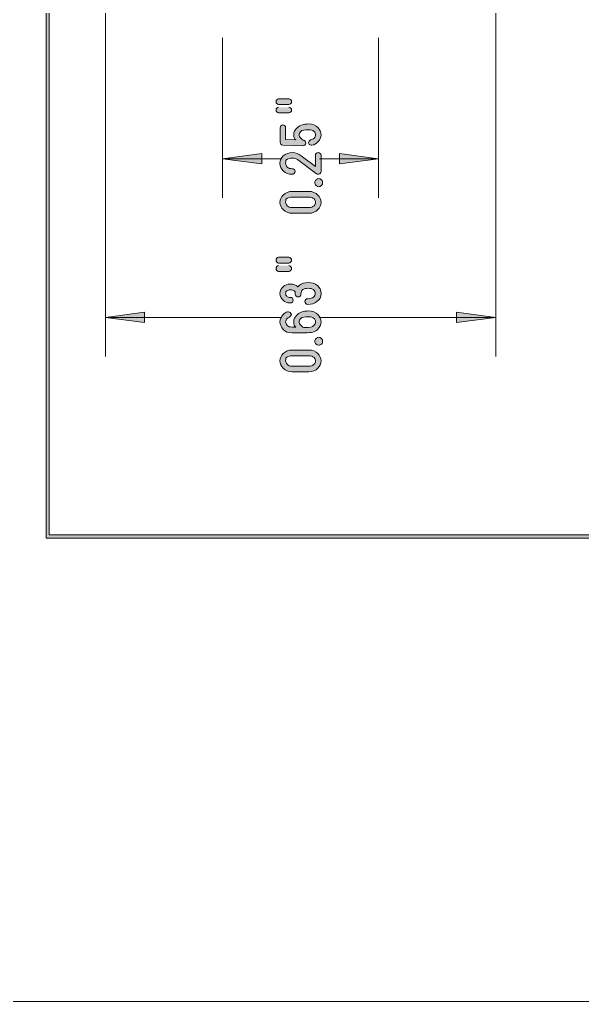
# Model space of a CAD drawing. Header units: inches. Extents: x -1525 to 612, y 0 to 1008.
# Drawn here: x -355.9 to -226.2, y 0 to 226.2 of the extents above; entities that cross this region are included whole.
import ezdxf

# ---------------------------------------------------------------- set-up
doc = ezdxf.new("R2010")
doc.units = ezdxf.units.IN
doc.header["$MEASUREMENT"] = 0
doc.layers.add('Layer 1', color=7, linetype='Continuous', lineweight=0)

# ---------------------------------------------------------------- blocks, each defined once
blk = doc.blocks.new('Block_2')
at = {"layer": 'Layer 1', "true_color": 0x000000, "transparency": 33554687}
h = blk.add_hatch(color=18, dxfattribs=at)
h.dxf.hatch_style = 2
h.paths.add_polyline_path([(-44.72, 413.52), (-45.44, 412.8), (-45.44, 107.46), (-349.1, 107.46), (-349.1, 412.8), (-45.44, 412.8), (-44.72, 413.52), (-349.82, 413.52), (-349.82, 106.74), (-44.72, 106.74), (-44.72, 413.52)])
h = blk.add_hatch(color=18, dxfattribs=at)
h.dxf.hatch_style = 2
edge = h.paths.add_edge_path()
edge.add_spline(control_points=[(-293.06, 185.28), (-293.6, 185.28), (-294.08, 185.16), (-294.56, 184.8), (-294.62, 184.62), (-294.62, 184.38), (-294.62, 184.08), (-294.62, 183.78), (-294.5, 183.54), (-294.26, 183.3), (-294.02, 183), (-293.6, 182.88), (-293.12, 182.88), (-293.12, 182.88), (-289.28, 182.88), (-289.28, 182.88), (-288.74, 182.88), (-288.38, 183), (-288.08, 183.3), (-287.84, 183.54), (-287.72, 183.78), (-287.72, 184.08), (-287.72, 184.38), (-287.84, 184.62), (-288.08, 184.86), (-288.38, 185.16), (-288.8, 185.28), (-289.28, 185.28), (-289.28, 185.28), (-293.06, 185.28), (-293.06, 185.28)], knot_values=[0, 0, 0, 0, 1, 1, 1, 2, 2, 2, 3, 3, 3, 4, 4, 4, 5, 5, 5, 6, 6, 6, 7, 7, 7, 8, 8, 8, 9, 9, 9, 10, 10, 10, 10], degree=3, periodic=0)
edge = h.paths.add_edge_path()
edge.add_spline(control_points=[(-289.28, 186.6), (-288.44, 186.6), (-287.72, 186.3), (-287.18, 185.76), (-286.7, 185.28), (-286.46, 184.74), (-286.46, 184.08), (-286.46, 183.42), (-286.7, 182.88), (-287.18, 182.4), (-287.72, 181.86), (-288.44, 181.56), (-289.28, 181.56), (-289.28, 181.56), (-293.12, 181.56), (-293.12, 181.56), (-293.96, 181.56), (-294.62, 181.86), (-295.16, 182.4), (-295.64, 182.88), (-295.94, 183.42), (-295.94, 184.08), (-295.94, 184.74), (-295.64, 185.28), (-295.16, 185.76), (-294.62, 186.3), (-293.96, 186.6), (-293.06, 186.6), (-293.06, 186.6), (-289.28, 186.6), (-289.28, 186.6)], knot_values=[0, 0, 0, 0, 1, 1, 1, 2, 2, 2, 3, 3, 3, 4, 4, 4, 5, 5, 5, 6, 6, 6, 7, 7, 7, 8, 8, 8, 9, 9, 9, 10, 10, 10, 10], degree=3, periodic=0)
edge = h.paths.add_edge_path()
edge.add_spline(control_points=[(-286.34, 187.98), (-286.52, 187.8), (-286.7, 187.68), (-287, 187.68), (-287.24, 187.68), (-287.42, 187.8), (-287.6, 187.98), (-287.78, 188.16), (-287.9, 188.34), (-287.9, 188.58), (-287.9, 188.88), (-287.78, 189.06), (-287.6, 189.24), (-287.42, 189.42), (-287.24, 189.54), (-287, 189.54), (-286.7, 189.54), (-286.52, 189.42), (-286.34, 189.24), (-286.16, 189.06), (-286.1, 188.88), (-286.1, 188.58), (-286.1, 188.34), (-286.16, 188.16), (-286.34, 187.98)], knot_values=[0, 0, 0, 0, 1, 1, 1, 2, 2, 2, 3, 3, 3, 4, 4, 4, 5, 5, 5, 6, 6, 6, 7, 7, 7, 8, 8, 8, 8], degree=3, periodic=0)
edge = h.paths.add_edge_path()
edge.add_spline(control_points=[(-287.72, 192.3), (-287.72, 192.3), (-287.72, 194.94), (-287.72, 194.94), (-287.72, 195.12), (-287.72, 195.24), (-287.6, 195.36), (-287.42, 195.48), (-287.3, 195.54), (-287.12, 195.54), (-286.94, 195.54), (-286.76, 195.48), (-286.64, 195.36), (-286.52, 195.24), (-286.46, 195.12), (-286.46, 194.94), (-286.46, 194.94), (-286.46, 191.22), (-286.46, 191.22), (-286.46, 191.04), (-286.52, 190.92), (-286.58, 190.8), (-286.7, 190.68), (-286.82, 190.56), (-287, 190.56), (-287.06, 190.56), (-287.06, 190.56), (-287.12, 190.56), (-287.24, 190.56), (-287.36, 190.62), (-287.48, 190.68), (-287.48, 190.68), (-291.92, 193.92), (-291.92, 193.92), (-292.22, 194.16), (-292.58, 194.28), (-293.12, 194.28), (-293.54, 194.28), (-294.08, 194.1), (-294.56, 193.8), (-294.62, 193.62), (-294.62, 193.38), (-294.62, 193.02), (-294.62, 192.78), (-294.5, 192.48), (-294.2, 192.12), (-293.96, 191.94), (-293.6, 191.82), (-293.12, 191.82), (-292.94, 191.82), (-292.76, 191.76), (-292.64, 191.64), (-292.52, 191.52), (-292.46, 191.4), (-292.46, 191.22), (-292.46, 191.04), (-292.52, 190.86), (-292.64, 190.74), (-292.76, 190.62), (-292.94, 190.56), (-293.12, 190.56), (-293.96, 190.56), (-294.62, 190.8), (-295.16, 191.34), (-295.64, 191.82), (-295.94, 192.42), (-295.94, 193.08), (-295.94, 193.74), (-295.64, 194.34), (-295.16, 194.76), (-294.56, 195.3), (-293.9, 195.54), (-293.06, 195.54), (-292.34, 195.54), (-291.62, 195.3), (-291.02, 194.82), (-291.02, 194.82), (-287.72, 192.3), (-287.72, 192.3)], knot_values=[0, 0, 0, 0, 1, 1, 1, 2, 2, 2, 3, 3, 3, 4, 4, 4, 5, 5, 5, 6, 6, 6, 7, 7, 7, 8, 8, 8, 9, 9, 9, 10, 10, 10, 11, 11, 11, 12, 12, 12, 13, 13, 13, 14, 14, 14, 15, 15, 15, 16, 16, 16, 17, 17, 17, 18, 18, 18, 19, 19, 19, 20, 20, 20, 21, 21, 21, 22, 22, 22, 23, 23, 23, 24, 24, 24, 25, 25, 25, 26, 26, 26, 26], degree=3, periodic=0)
edge = h.paths.add_edge_path()
edge.add_spline(control_points=[(-288.56, 197.22), (-288.68, 197.22), (-288.74, 197.22), (-288.74, 197.22), (-289.1, 197.28), (-289.34, 197.52), (-289.34, 197.82), (-289.34, 197.82), (-289.34, 197.88), (-289.34, 197.88), (-289.34, 198.12), (-289.16, 198.3), (-288.86, 198.48), (-288.5, 198.54), (-288.26, 198.66), (-288.08, 198.84), (-287.84, 199.08), (-287.72, 199.38), (-287.72, 199.62), (-287.72, 199.92), (-287.84, 200.16), (-288.08, 200.4), (-288.38, 200.7), (-288.8, 200.82), (-289.28, 200.82), (-290.24, 200.82), (-290.84, 200.7), (-291.14, 200.4), (-291.38, 200.16), (-291.5, 199.92), (-291.5, 199.62), (-291.5, 199.38), (-291.38, 199.08), (-291.14, 198.84), (-290.9, 198.6), (-290.66, 198.42), (-290.42, 198.36), (-290.3, 198.36), (-290.18, 198.3), (-290.12, 198.18), (-290, 198.06), (-290, 197.88), (-290, 197.7), (-290, 197.52), (-290.06, 197.4), (-290.18, 197.28), (-290.36, 197.16), (-290.48, 197.1), (-290.66, 197.1), (-290.66, 197.1), (-295.28, 197.28), (-295.28, 197.28), (-295.46, 197.28), (-295.64, 197.34), (-295.76, 197.46), (-295.82, 197.64), (-295.88, 197.76), (-295.88, 197.94), (-295.88, 197.94), (-295.88, 201.24), (-295.88, 201.24), (-295.88, 201.42), (-295.82, 201.6), (-295.7, 201.72), (-295.58, 201.84), (-295.46, 201.9), (-295.28, 201.9), (-295.1, 201.9), (-294.92, 201.84), (-294.8, 201.72), (-294.68, 201.6), (-294.62, 201.42), (-294.62, 201.24), (-294.62, 201.24), (-294.62, 198.54), (-294.62, 198.54), (-294.62, 198.54), (-292.28, 198.48), (-292.28, 198.48), (-292.58, 198.66), (-292.76, 199.08), (-292.76, 199.62), (-292.76, 200.28), (-292.52, 200.76), (-292.1, 201.12), (-291.56, 201.78), (-290.6, 202.14), (-289.28, 202.14), (-288.44, 202.14), (-287.72, 201.84), (-287.18, 201.3), (-286.7, 200.82), (-286.46, 200.28), (-286.46, 199.62), (-286.46, 199.02), (-286.7, 198.48), (-287.12, 198.06), (-287.48, 197.64), (-287.96, 197.34), (-288.56, 197.22)], knot_values=[0, 0, 0, 0, 1, 1, 1, 2, 2, 2, 3, 3, 3, 4, 4, 4, 5, 5, 5, 6, 6, 6, 7, 7, 7, 8, 8, 8, 9, 9, 9, 10, 10, 10, 11, 11, 11, 12, 12, 12, 13, 13, 13, 14, 14, 14, 15, 15, 15, 16, 16, 16, 17, 17, 17, 18, 18, 18, 19, 19, 19, 20, 20, 20, 21, 21, 21, 22, 22, 22, 23, 23, 23, 24, 24, 24, 25, 25, 25, 26, 26, 26, 27, 27, 27, 28, 28, 28, 29, 29, 29, 30, 30, 30, 31, 31, 31, 32, 32, 32, 33, 33, 33, 33], degree=3, periodic=0)
edge = h.paths.add_edge_path()
edge.add_spline(control_points=[(-293.9, 207.9), (-293.72, 207.9), (-293.6, 207.84), (-293.42, 207.72), (-293.3, 207.6), (-293.24, 207.48), (-293.24, 207.24), (-293.24, 207.06), (-293.3, 206.94), (-293.42, 206.82), (-293.54, 206.7), (-293.72, 206.64), (-293.9, 206.64), (-293.9, 206.64), (-296.24, 206.64), (-296.24, 206.64), (-296.42, 206.64), (-296.54, 206.7), (-296.66, 206.82), (-296.78, 206.94), (-296.84, 207.12), (-296.84, 207.24), (-296.84, 207.48), (-296.78, 207.6), (-296.66, 207.72), (-296.54, 207.84), (-296.42, 207.9), (-296.24, 207.9), (-296.24, 207.9), (-293.9, 207.9), (-293.9, 207.9)], knot_values=[0, 0, 0, 0, 1, 1, 1, 2, 2, 2, 3, 3, 3, 4, 4, 4, 5, 5, 5, 6, 6, 6, 7, 7, 7, 8, 8, 8, 9, 9, 9, 10, 10, 10, 10], degree=3, periodic=0)
edge = h.paths.add_edge_path()
edge.add_spline(control_points=[(-293.9, 205.98), (-293.72, 205.98), (-293.6, 205.92), (-293.42, 205.8), (-293.3, 205.68), (-293.24, 205.56), (-293.24, 205.38), (-293.24, 205.2), (-293.3, 205.02), (-293.42, 204.9), (-293.54, 204.78), (-293.72, 204.72), (-293.9, 204.72), (-293.9, 204.72), (-296.24, 204.72), (-296.24, 204.72), (-296.42, 204.72), (-296.54, 204.78), (-296.66, 204.9), (-296.78, 205.02), (-296.84, 205.2), (-296.84, 205.38), (-296.84, 205.56), (-296.78, 205.68), (-296.66, 205.8), (-296.54, 205.92), (-296.42, 205.98), (-296.24, 205.98)], knot_values=[0, 0, 0, 0, 1, 1, 1, 2, 2, 2, 3, 3, 3, 4, 4, 4, 5, 5, 5, 6, 6, 6, 7, 7, 7, 8, 8, 8, 9, 9, 9, 9], degree=3, periodic=0)
edge.add_line((-296.24, 205.98), (-293.9, 205.98))
for points in [[(-300.14, 194.1), (-309.14, 194.1), (-300.14, 192.96), (-300.14, 195.3), (-309.14, 194.1), (-300.14, 194.1)], [(-282.2, 194.1), (-273.2, 194.1), (-282.2, 195.3), (-282.2, 192.96), (-273.2, 194.1), (-282.2, 194.1)], [(-327.14, 157.56), (-336.14, 157.56), (-327.14, 156.42), (-327.14, 158.76), (-336.14, 157.56), (-327.14, 157.56)], [(-255.2, 157.56), (-246.2, 157.56), (-255.2, 158.76), (-255.2, 156.42), (-246.2, 157.56), (-255.2, 157.56)]]:
    blk.add_hatch(color=18, dxfattribs=at).paths.add_polyline_path(points)
h = blk.add_hatch(color=18, dxfattribs=at)
h.dxf.hatch_style = 2
edge = h.paths.add_edge_path()
edge.add_spline(control_points=[(-293.12, 148.74), (-293.6, 148.74), (-294.08, 148.62), (-294.56, 148.26), (-294.62, 148.08), (-294.62, 147.84), (-294.62, 147.54), (-294.62, 147.3), (-294.5, 147), (-294.26, 146.76), (-294.02, 146.46), (-293.6, 146.34), (-293.12, 146.34), (-293.12, 146.34), (-289.28, 146.34), (-289.28, 146.34), (-288.8, 146.34), (-288.38, 146.46), (-288.08, 146.76), (-287.84, 147), (-287.72, 147.24), (-287.72, 147.54), (-287.72, 147.84), (-287.84, 148.08), (-288.08, 148.32), (-288.38, 148.62), (-288.8, 148.74), (-289.28, 148.74), (-289.28, 148.74), (-293.12, 148.74), (-293.12, 148.74)], knot_values=[0, 0, 0, 0, 1, 1, 1, 2, 2, 2, 3, 3, 3, 4, 4, 4, 5, 5, 5, 6, 6, 6, 7, 7, 7, 8, 8, 8, 9, 9, 9, 10, 10, 10, 10], degree=3, periodic=0)
edge = h.paths.add_edge_path()
edge.add_spline(control_points=[(-289.28, 150.06), (-288.44, 150.06), (-287.72, 149.76), (-287.18, 149.22), (-286.7, 148.74), (-286.46, 148.2), (-286.46, 147.54), (-286.46, 146.88), (-286.7, 146.34), (-287.18, 145.86), (-287.72, 145.32), (-288.44, 145.02), (-289.28, 145.02), (-289.28, 145.02), (-293.12, 145.02), (-293.12, 145.02), (-293.96, 145.02), (-294.62, 145.32), (-295.16, 145.86), (-295.7, 146.34), (-295.94, 146.94), (-295.94, 147.54), (-295.94, 148.2), (-295.7, 148.74), (-295.16, 149.22), (-294.62, 149.76), (-293.96, 150.06), (-293.12, 150.06), (-293.12, 150.06), (-289.28, 150.06), (-289.28, 150.06)], knot_values=[0, 0, 0, 0, 1, 1, 1, 2, 2, 2, 3, 3, 3, 4, 4, 4, 5, 5, 5, 6, 6, 6, 7, 7, 7, 8, 8, 8, 9, 9, 9, 10, 10, 10, 10], degree=3, periodic=0)
edge = h.paths.add_edge_path()
edge.add_spline(control_points=[(-286.34, 151.44), (-286.52, 151.26), (-286.76, 151.2), (-287, 151.2), (-287.24, 151.2), (-287.42, 151.26), (-287.6, 151.44), (-287.78, 151.62), (-287.9, 151.8), (-287.9, 152.1), (-287.9, 152.34), (-287.78, 152.52), (-287.6, 152.7), (-287.42, 152.88), (-287.24, 153), (-287, 153), (-286.76, 153), (-286.52, 152.88), (-286.34, 152.7), (-286.16, 152.52), (-286.1, 152.34), (-286.1, 152.1), (-286.1, 151.8), (-286.16, 151.62), (-286.34, 151.44)], knot_values=[0, 0, 0, 0, 1, 1, 1, 2, 2, 2, 3, 3, 3, 4, 4, 4, 5, 5, 5, 6, 6, 6, 7, 7, 7, 8, 8, 8, 8], degree=3, periodic=0)
edge = h.paths.add_edge_path()
edge.add_spline(control_points=[(-287.72, 156.54), (-287.72, 156.84), (-287.84, 157.08), (-287.96, 157.26), (-288.32, 157.56), (-288.8, 157.74), (-289.28, 157.74), (-290.24, 157.74), (-290.84, 157.62), (-291.14, 157.32), (-291.38, 157.08), (-291.5, 156.84), (-291.5, 156.54), (-291.5, 156.24), (-291.38, 156), (-291.14, 155.76), (-290.84, 155.4), (-290.48, 155.22), (-290.18, 155.22), (-289.1, 155.22), (-288.38, 155.4), (-288.14, 155.7), (-287.84, 156), (-287.72, 156.24), (-287.72, 156.54)], knot_values=[0, 0, 0, 0, 1, 1, 1, 2, 2, 2, 3, 3, 3, 4, 4, 4, 5, 5, 5, 6, 6, 6, 7, 7, 7, 8, 8, 8, 8], degree=3, periodic=0)
edge = h.paths.add_edge_path()
edge.add_spline(control_points=[(-289.34, 159.06), (-288.44, 159.06), (-287.72, 158.76), (-287.18, 158.22), (-286.7, 157.74), (-286.46, 157.2), (-286.46, 156.54), (-286.46, 155.88), (-286.76, 155.34), (-287.24, 154.8), (-287.72, 154.26), (-288.68, 154.02), (-290.12, 154.02), (-290.12, 154.02), (-293.12, 154.02), (-293.12, 154.02), (-294.08, 154.02), (-294.74, 154.26), (-295.16, 154.8), (-295.64, 155.4), (-295.94, 156), (-295.94, 156.54), (-295.94, 157.14), (-295.7, 157.74), (-295.16, 158.22), (-294.92, 158.52), (-294.56, 158.76), (-294.2, 158.88), (-294.08, 158.88), (-294.02, 158.88), (-293.96, 158.88), (-293.6, 158.82), (-293.42, 158.58), (-293.3, 158.22), (-293.36, 157.98), (-293.54, 157.8), (-293.72, 157.62), (-293.96, 157.56), (-294.14, 157.44), (-294.26, 157.32), (-294.5, 157.08), (-294.62, 156.78), (-294.62, 156.54), (-294.62, 156.3), (-294.5, 156), (-294.26, 155.7), (-294.02, 155.46), (-293.66, 155.34), (-293.06, 155.34), (-293.06, 155.34), (-292.28, 155.34), (-292.28, 155.34), (-292.58, 155.52), (-292.76, 155.94), (-292.76, 156.54), (-292.76, 157.14), (-292.52, 157.68), (-292.1, 158.04), (-291.56, 158.7), (-290.6, 159.06), (-289.34, 159.06)], knot_values=[0, 0, 0, 0, 1, 1, 1, 2, 2, 2, 3, 3, 3, 4, 4, 4, 5, 5, 5, 6, 6, 6, 7, 7, 7, 8, 8, 8, 9, 9, 9, 10, 10, 10, 11, 11, 11, 12, 12, 12, 13, 13, 13, 14, 14, 14, 15, 15, 15, 16, 16, 16, 17, 17, 17, 18, 18, 18, 19, 19, 19, 20, 20, 20, 20], degree=3, periodic=0)
edge = h.paths.add_edge_path()
edge.add_spline(control_points=[(-291.8, 164.58), (-291.74, 164.64), (-291.68, 164.76), (-291.5, 164.94), (-290.9, 165.36), (-290.24, 165.6), (-289.4, 165.6), (-288.56, 165.6), (-287.9, 165.36), (-287.3, 164.94), (-286.76, 164.46), (-286.46, 163.86), (-286.46, 163.08), (-286.46, 162.3), (-286.76, 161.7), (-287.42, 161.22), (-287.96, 160.8), (-288.68, 160.56), (-289.52, 160.56), (-289.7, 160.56), (-289.88, 160.62), (-290, 160.8), (-290.12, 160.92), (-290.18, 161.04), (-290.18, 161.22), (-290.18, 161.4), (-290.12, 161.58), (-290, 161.7), (-289.88, 161.82), (-289.7, 161.88), (-289.52, 161.88), (-288.98, 161.88), (-288.5, 162), (-288.2, 162.24), (-287.9, 162.48), (-287.78, 162.72), (-287.78, 163.08), (-287.78, 163.44), (-287.9, 163.74), (-288.2, 163.98), (-288.5, 164.16), (-288.86, 164.28), (-289.4, 164.28), (-289.94, 164.28), (-290.36, 164.16), (-290.66, 163.98), (-290.96, 163.74), (-291.08, 163.44), (-291.08, 163.08), (-291.08, 163.08), (-291.08, 162.9), (-291.08, 162.9), (-291.08, 162.72), (-291.14, 162.6), (-291.26, 162.48), (-291.38, 162.36), (-291.56, 162.3), (-291.74, 162.3), (-291.92, 162.3), (-292.04, 162.36), (-292.16, 162.48), (-292.28, 162.6), (-292.4, 162.72), (-292.4, 162.9), (-292.4, 162.9), (-292.4, 163.14), (-292.4, 163.14), (-292.4, 163.38), (-292.46, 163.56), (-292.64, 163.68), (-292.88, 163.86), (-293.18, 163.92), (-293.54, 163.92), (-293.9, 163.92), (-294.14, 163.86), (-294.32, 163.68), (-294.56, 163.56), (-294.62, 163.32), (-294.62, 163.08), (-294.62, 162.84), (-294.5, 162.6), (-294.32, 162.42), (-294.14, 162.24), (-293.9, 162.18), (-293.54, 162.18), (-293.36, 162.18), (-293.18, 162.12), (-293.06, 162), (-292.94, 161.88), (-292.88, 161.7), (-292.88, 161.52), (-292.88, 161.34), (-292.94, 161.22), (-293.06, 161.1), (-293.18, 160.98), (-293.36, 160.92), (-293.54, 160.92), (-294.2, 160.92), (-294.8, 161.1), (-295.22, 161.52), (-295.7, 161.94), (-295.94, 162.48), (-295.94, 163.08), (-295.94, 163.74), (-295.7, 164.28), (-295.22, 164.64), (-294.74, 165), (-294.2, 165.24), (-293.54, 165.24), (-292.88, 165.24), (-292.28, 165.06), (-291.8, 164.64), (-291.74, 164.58), (-291.74, 164.58), (-291.8, 164.58)], knot_values=[0, 0, 0, 0, 1, 1, 1, 2, 2, 2, 3, 3, 3, 4, 4, 4, 5, 5, 5, 6, 6, 6, 7, 7, 7, 8, 8, 8, 9, 9, 9, 10, 10, 10, 11, 11, 11, 12, 12, 12, 13, 13, 13, 14, 14, 14, 15, 15, 15, 16, 16, 16, 17, 17, 17, 18, 18, 18, 19, 19, 19, 20, 20, 20, 21, 21, 21, 22, 22, 22, 23, 23, 23, 24, 24, 24, 25, 25, 25, 26, 26, 26, 27, 27, 27, 28, 28, 28, 29, 29, 29, 30, 30, 30, 31, 31, 31, 32, 32, 32, 33, 33, 33, 34, 34, 34, 35, 35, 35, 36, 36, 36, 37, 37, 37, 38, 38, 38, 38], degree=3, periodic=0)
edge = h.paths.add_edge_path()
edge.add_spline(control_points=[(-293.9, 171.42), (-293.72, 171.42), (-293.6, 171.3), (-293.48, 171.18), (-293.3, 171.06), (-293.24, 170.94), (-293.24, 170.76), (-293.24, 170.58), (-293.3, 170.4), (-293.48, 170.28), (-293.6, 170.16), (-293.72, 170.1), (-293.9, 170.1), (-293.9, 170.1), (-296.24, 170.1), (-296.24, 170.1), (-296.42, 170.1), (-296.54, 170.16), (-296.66, 170.28), (-296.78, 170.4), (-296.84, 170.58), (-296.84, 170.76), (-296.84, 170.94), (-296.78, 171.06), (-296.66, 171.18), (-296.54, 171.3), (-296.42, 171.42), (-296.24, 171.42), (-296.24, 171.42), (-293.9, 171.42), (-293.9, 171.42)], knot_values=[0, 0, 0, 0, 1, 1, 1, 2, 2, 2, 3, 3, 3, 4, 4, 4, 5, 5, 5, 6, 6, 6, 7, 7, 7, 8, 8, 8, 9, 9, 9, 10, 10, 10, 10], degree=3, periodic=0)
edge = h.paths.add_edge_path()
edge.add_spline(control_points=[(-293.9, 169.5), (-293.72, 169.5), (-293.6, 169.44), (-293.48, 169.32), (-293.3, 169.14), (-293.24, 169.02), (-293.24, 168.84), (-293.24, 168.66), (-293.3, 168.48), (-293.48, 168.36), (-293.6, 168.24), (-293.72, 168.18), (-293.9, 168.18), (-293.9, 168.18), (-296.24, 168.18), (-296.24, 168.18), (-296.42, 168.18), (-296.54, 168.24), (-296.66, 168.36), (-296.78, 168.48), (-296.84, 168.66), (-296.84, 168.84), (-296.84, 169.02), (-296.78, 169.2), (-296.66, 169.32), (-296.54, 169.44), (-296.42, 169.5), (-296.24, 169.5)], knot_values=[0, 0, 0, 0, 1, 1, 1, 2, 2, 2, 3, 3, 3, 4, 4, 4, 5, 5, 5, 6, 6, 6, 7, 7, 7, 8, 8, 8, 9, 9, 9, 9], degree=3, periodic=0)
edge.add_line((-296.24, 169.5), (-293.9, 169.5))
at = {"layer": 'Layer 1', "color": 18, "lineweight": 9, "true_color": 0x000000}
for p, q in [((-336.14, 256.8), (-336.14, 148.56)), ((-246.2, 256.8), (-246.2, 148.56)), ((-309.14, 221.94), (-309.14, 185.1)), ((-273.2, 221.94), (-273.2, 185.1)), ((-300.14, 194.1), (-295.46, 194.1)), ((-282.2, 194.1), (-286.82, 194.1)), ((-327.14, 157.56), (-295.46, 157.56)), ((-255.2, 157.56), (-286.88, 157.56))]:
    blk.add_line(p, q, dxfattribs=at)
at = {"layer": 'Layer 1'}
blk.add_lwpolyline([(-632, 1008), (-20, 1008), (-20, 0), (-632, 0)], close=True, dxfattribs=at)
for points in [[(-44.72, 413.52), (-45.44, 412.8), (-45.44, 107.46), (-349.1, 107.46), (-349.1, 412.8), (-45.44, 412.8), (-44.72, 413.52), (-349.82, 413.52), (-349.82, 106.74), (-44.72, 106.74), (-44.72, 413.52)], [(-300.14, 194.1), (-309.14, 194.1), (-300.14, 192.96), (-300.14, 195.3), (-309.14, 194.1), (-300.14, 194.1)], [(-282.2, 194.1), (-273.2, 194.1), (-282.2, 195.3), (-282.2, 192.96), (-273.2, 194.1), (-282.2, 194.1)], [(-327.14, 157.56), (-336.14, 157.56), (-327.14, 156.42), (-327.14, 158.76), (-336.14, 157.56), (-327.14, 157.56)], [(-255.2, 157.56), (-246.2, 157.56), (-255.2, 158.76), (-255.2, 156.42), (-246.2, 157.56), (-255.2, 157.56)]]:
    blk.add_lwpolyline(points, dxfattribs=at)
at = {"layer": 'Layer 1', "color": 18, "lineweight": 9, "true_color": 0x000000}
for points in [[(-44.72, 413.52), (-349.82, 413.52), (-349.82, 106.74), (-44.72, 106.74)], [(-349.1, 412.8), (-45.44, 412.8), (-45.44, 107.46), (-349.1, 107.46)]]:
    blk.add_lwpolyline(points, close=True, dxfattribs=at)
for points in [[(-309.14, 194.1), (-300.14, 192.96), (-300.14, 195.3), (-309.14, 194.1)], [(-273.2, 194.1), (-282.2, 195.3), (-282.2, 192.96), (-273.2, 194.1)], [(-336.14, 157.56), (-327.14, 156.42), (-327.14, 158.76), (-336.14, 157.56)], [(-246.2, 157.56), (-255.2, 158.76), (-255.2, 156.42), (-246.2, 157.56)]]:
    blk.add_lwpolyline(points, dxfattribs=at)
at = {"layer": 'Layer 1'}
for points, knots in [([(-293.9, 207.9), (-293.72, 207.9), (-293.6, 207.84), (-293.42, 207.72), (-293.3, 207.6), (-293.24, 207.48), (-293.24, 207.24), (-293.24, 207.06), (-293.3, 206.94), (-293.42, 206.82), (-293.54, 206.7), (-293.72, 206.64), (-293.9, 206.64), (-293.9, 206.64), (-296.24, 206.64), (-296.24, 206.64), (-296.42, 206.64), (-296.54, 206.7), (-296.66, 206.82), (-296.78, 206.94), (-296.84, 207.12), (-296.84, 207.24), (-296.84, 207.48), (-296.78, 207.6), (-296.66, 207.72), (-296.54, 207.84), (-296.42, 207.9), (-296.24, 207.9), (-296.24, 207.9), (-293.9, 207.9), (-293.9, 207.9)], [0, 0, 0, 0, 1, 1, 1, 2, 2, 2, 3, 3, 3, 4, 4, 4, 5, 5, 5, 6, 6, 6, 7, 7, 7, 8, 8, 8, 9, 9, 9, 10, 10, 10, 10]), ([(-293.9, 205.98), (-293.72, 205.98), (-293.6, 205.92), (-293.42, 205.8), (-293.3, 205.68), (-293.24, 205.56), (-293.24, 205.38), (-293.24, 205.2), (-293.3, 205.02), (-293.42, 204.9), (-293.54, 204.78), (-293.72, 204.72), (-293.9, 204.72), (-293.9, 204.72), (-296.24, 204.72), (-296.24, 204.72), (-296.42, 204.72), (-296.54, 204.78), (-296.66, 204.9), (-296.78, 205.02), (-296.84, 205.2), (-296.84, 205.38), (-296.84, 205.56), (-296.78, 205.68), (-296.66, 205.8), (-296.54, 205.92), (-296.42, 205.98), (-296.24, 205.98)], [0, 0, 0, 0, 1, 1, 1, 2, 2, 2, 3, 3, 3, 4, 4, 4, 5, 5, 5, 6, 6, 6, 7, 7, 7, 8, 8, 8, 9, 9, 9, 9]), ([(-288.56, 197.22), (-288.68, 197.22), (-288.74, 197.22), (-288.74, 197.22), (-289.1, 197.28), (-289.34, 197.52), (-289.34, 197.82), (-289.34, 197.82), (-289.34, 197.88), (-289.34, 197.88), (-289.34, 198.12), (-289.16, 198.3), (-288.86, 198.48), (-288.5, 198.54), (-288.26, 198.66), (-288.08, 198.84), (-287.84, 199.08), (-287.72, 199.38), (-287.72, 199.62), (-287.72, 199.92), (-287.84, 200.16), (-288.08, 200.4), (-288.38, 200.7), (-288.8, 200.82), (-289.28, 200.82), (-290.24, 200.82), (-290.84, 200.7), (-291.14, 200.4), (-291.38, 200.16), (-291.5, 199.92), (-291.5, 199.62), (-291.5, 199.38), (-291.38, 199.08), (-291.14, 198.84), (-290.9, 198.6), (-290.66, 198.42), (-290.42, 198.36), (-290.3, 198.36), (-290.18, 198.3), (-290.12, 198.18), (-290, 198.06), (-290, 197.88), (-290, 197.7), (-290, 197.52), (-290.06, 197.4), (-290.18, 197.28), (-290.36, 197.16), (-290.48, 197.1), (-290.66, 197.1), (-290.66, 197.1), (-295.28, 197.28), (-295.28, 197.28), (-295.46, 197.28), (-295.64, 197.34), (-295.76, 197.46), (-295.82, 197.64), (-295.88, 197.76), (-295.88, 197.94), (-295.88, 197.94), (-295.88, 201.24), (-295.88, 201.24), (-295.88, 201.42), (-295.82, 201.6), (-295.7, 201.72), (-295.58, 201.84), (-295.46, 201.9), (-295.28, 201.9), (-295.1, 201.9), (-294.92, 201.84), (-294.8, 201.72), (-294.68, 201.6), (-294.62, 201.42), (-294.62, 201.24), (-294.62, 201.24), (-294.62, 198.54), (-294.62, 198.54), (-294.62, 198.54), (-292.28, 198.48), (-292.28, 198.48), (-292.58, 198.66), (-292.76, 199.08), (-292.76, 199.62), (-292.76, 200.28), (-292.52, 200.76), (-292.1, 201.12), (-291.56, 201.78), (-290.6, 202.14), (-289.28, 202.14), (-288.44, 202.14), (-287.72, 201.84), (-287.18, 201.3), (-286.7, 200.82), (-286.46, 200.28), (-286.46, 199.62), (-286.46, 199.02), (-286.7, 198.48), (-287.12, 198.06), (-287.48, 197.64), (-287.96, 197.34), (-288.56, 197.22)], [0, 0, 0, 0, 1, 1, 1, 2, 2, 2, 3, 3, 3, 4, 4, 4, 5, 5, 5, 6, 6, 6, 7, 7, 7, 8, 8, 8, 9, 9, 9, 10, 10, 10, 11, 11, 11, 12, 12, 12, 13, 13, 13, 14, 14, 14, 15, 15, 15, 16, 16, 16, 17, 17, 17, 18, 18, 18, 19, 19, 19, 20, 20, 20, 21, 21, 21, 22, 22, 22, 23, 23, 23, 24, 24, 24, 25, 25, 25, 26, 26, 26, 27, 27, 27, 28, 28, 28, 29, 29, 29, 30, 30, 30, 31, 31, 31, 32, 32, 32, 33, 33, 33, 33]), ([(-287.72, 192.3), (-287.72, 192.3), (-287.72, 194.94), (-287.72, 194.94), (-287.72, 195.12), (-287.72, 195.24), (-287.6, 195.36), (-287.42, 195.48), (-287.3, 195.54), (-287.12, 195.54), (-286.94, 195.54), (-286.76, 195.48), (-286.64, 195.36), (-286.52, 195.24), (-286.46, 195.12), (-286.46, 194.94), (-286.46, 194.94), (-286.46, 191.22), (-286.46, 191.22), (-286.46, 191.04), (-286.52, 190.92), (-286.58, 190.8), (-286.7, 190.68), (-286.82, 190.56), (-287, 190.56), (-287.06, 190.56), (-287.06, 190.56), (-287.12, 190.56), (-287.24, 190.56), (-287.36, 190.62), (-287.48, 190.68), (-287.48, 190.68), (-291.92, 193.92), (-291.92, 193.92), (-292.22, 194.16), (-292.58, 194.28), (-293.12, 194.28), (-293.54, 194.28), (-294.08, 194.1), (-294.56, 193.8), (-294.62, 193.62), (-294.62, 193.38), (-294.62, 193.02), (-294.62, 192.78), (-294.5, 192.48), (-294.2, 192.12), (-293.96, 191.94), (-293.6, 191.82), (-293.12, 191.82), (-292.94, 191.82), (-292.76, 191.76), (-292.64, 191.64), (-292.52, 191.52), (-292.46, 191.4), (-292.46, 191.22), (-292.46, 191.04), (-292.52, 190.86), (-292.64, 190.74), (-292.76, 190.62), (-292.94, 190.56), (-293.12, 190.56), (-293.96, 190.56), (-294.62, 190.8), (-295.16, 191.34), (-295.64, 191.82), (-295.94, 192.42), (-295.94, 193.08), (-295.94, 193.74), (-295.64, 194.34), (-295.16, 194.76), (-294.56, 195.3), (-293.9, 195.54), (-293.06, 195.54), (-292.34, 195.54), (-291.62, 195.3), (-291.02, 194.82), (-291.02, 194.82), (-287.72, 192.3), (-287.72, 192.3)], [0, 0, 0, 0, 1, 1, 1, 2, 2, 2, 3, 3, 3, 4, 4, 4, 5, 5, 5, 6, 6, 6, 7, 7, 7, 8, 8, 8, 9, 9, 9, 10, 10, 10, 11, 11, 11, 12, 12, 12, 13, 13, 13, 14, 14, 14, 15, 15, 15, 16, 16, 16, 17, 17, 17, 18, 18, 18, 19, 19, 19, 20, 20, 20, 21, 21, 21, 22, 22, 22, 23, 23, 23, 24, 24, 24, 25, 25, 25, 26, 26, 26, 26]), ([(-286.34, 187.98), (-286.52, 187.8), (-286.7, 187.68), (-287, 187.68), (-287.24, 187.68), (-287.42, 187.8), (-287.6, 187.98), (-287.78, 188.16), (-287.9, 188.34), (-287.9, 188.58), (-287.9, 188.88), (-287.78, 189.06), (-287.6, 189.24), (-287.42, 189.42), (-287.24, 189.54), (-287, 189.54), (-286.7, 189.54), (-286.52, 189.42), (-286.34, 189.24), (-286.16, 189.06), (-286.1, 188.88), (-286.1, 188.58), (-286.1, 188.34), (-286.16, 188.16), (-286.34, 187.98)], [0, 0, 0, 0, 1, 1, 1, 2, 2, 2, 3, 3, 3, 4, 4, 4, 5, 5, 5, 6, 6, 6, 7, 7, 7, 8, 8, 8, 8]), ([(-289.28, 186.6), (-288.44, 186.6), (-287.72, 186.3), (-287.18, 185.76), (-286.7, 185.28), (-286.46, 184.74), (-286.46, 184.08), (-286.46, 183.42), (-286.7, 182.88), (-287.18, 182.4), (-287.72, 181.86), (-288.44, 181.56), (-289.28, 181.56), (-289.28, 181.56), (-293.12, 181.56), (-293.12, 181.56), (-293.96, 181.56), (-294.62, 181.86), (-295.16, 182.4), (-295.64, 182.88), (-295.94, 183.42), (-295.94, 184.08), (-295.94, 184.74), (-295.64, 185.28), (-295.16, 185.76), (-294.62, 186.3), (-293.96, 186.6), (-293.06, 186.6), (-293.06, 186.6), (-289.28, 186.6), (-289.28, 186.6)], [0, 0, 0, 0, 1, 1, 1, 2, 2, 2, 3, 3, 3, 4, 4, 4, 5, 5, 5, 6, 6, 6, 7, 7, 7, 8, 8, 8, 9, 9, 9, 10, 10, 10, 10]), ([(-293.06, 185.28), (-293.6, 185.28), (-294.08, 185.16), (-294.56, 184.8), (-294.62, 184.62), (-294.62, 184.38), (-294.62, 184.08), (-294.62, 183.78), (-294.5, 183.54), (-294.26, 183.3), (-294.02, 183), (-293.6, 182.88), (-293.12, 182.88), (-293.12, 182.88), (-289.28, 182.88), (-289.28, 182.88), (-288.74, 182.88), (-288.38, 183), (-288.08, 183.3), (-287.84, 183.54), (-287.72, 183.78), (-287.72, 184.08), (-287.72, 184.38), (-287.84, 184.62), (-288.08, 184.86), (-288.38, 185.16), (-288.8, 185.28), (-289.28, 185.28), (-289.28, 185.28), (-293.06, 185.28), (-293.06, 185.28)], [0, 0, 0, 0, 1, 1, 1, 2, 2, 2, 3, 3, 3, 4, 4, 4, 5, 5, 5, 6, 6, 6, 7, 7, 7, 8, 8, 8, 9, 9, 9, 10, 10, 10, 10]), ([(-293.9, 171.42), (-293.72, 171.42), (-293.6, 171.3), (-293.48, 171.18), (-293.3, 171.06), (-293.24, 170.94), (-293.24, 170.76), (-293.24, 170.58), (-293.3, 170.4), (-293.48, 170.28), (-293.6, 170.16), (-293.72, 170.1), (-293.9, 170.1), (-293.9, 170.1), (-296.24, 170.1), (-296.24, 170.1), (-296.42, 170.1), (-296.54, 170.16), (-296.66, 170.28), (-296.78, 170.4), (-296.84, 170.58), (-296.84, 170.76), (-296.84, 170.94), (-296.78, 171.06), (-296.66, 171.18), (-296.54, 171.3), (-296.42, 171.42), (-296.24, 171.42), (-296.24, 171.42), (-293.9, 171.42), (-293.9, 171.42)], [0, 0, 0, 0, 1, 1, 1, 2, 2, 2, 3, 3, 3, 4, 4, 4, 5, 5, 5, 6, 6, 6, 7, 7, 7, 8, 8, 8, 9, 9, 9, 10, 10, 10, 10]), ([(-293.9, 169.5), (-293.72, 169.5), (-293.6, 169.44), (-293.48, 169.32), (-293.3, 169.14), (-293.24, 169.02), (-293.24, 168.84), (-293.24, 168.66), (-293.3, 168.48), (-293.48, 168.36), (-293.6, 168.24), (-293.72, 168.18), (-293.9, 168.18), (-293.9, 168.18), (-296.24, 168.18), (-296.24, 168.18), (-296.42, 168.18), (-296.54, 168.24), (-296.66, 168.36), (-296.78, 168.48), (-296.84, 168.66), (-296.84, 168.84), (-296.84, 169.02), (-296.78, 169.2), (-296.66, 169.32), (-296.54, 169.44), (-296.42, 169.5), (-296.24, 169.5)], [0, 0, 0, 0, 1, 1, 1, 2, 2, 2, 3, 3, 3, 4, 4, 4, 5, 5, 5, 6, 6, 6, 7, 7, 7, 8, 8, 8, 9, 9, 9, 9]), ([(-291.8, 164.58), (-291.74, 164.64), (-291.68, 164.76), (-291.5, 164.94), (-290.9, 165.36), (-290.24, 165.6), (-289.4, 165.6), (-288.56, 165.6), (-287.9, 165.36), (-287.3, 164.94), (-286.76, 164.46), (-286.46, 163.86), (-286.46, 163.08), (-286.46, 162.3), (-286.76, 161.7), (-287.42, 161.22), (-287.96, 160.8), (-288.68, 160.56), (-289.52, 160.56), (-289.7, 160.56), (-289.88, 160.62), (-290, 160.8), (-290.12, 160.92), (-290.18, 161.04), (-290.18, 161.22), (-290.18, 161.4), (-290.12, 161.58), (-290, 161.7), (-289.88, 161.82), (-289.7, 161.88), (-289.52, 161.88), (-288.98, 161.88), (-288.5, 162), (-288.2, 162.24), (-287.9, 162.48), (-287.78, 162.72), (-287.78, 163.08), (-287.78, 163.44), (-287.9, 163.74), (-288.2, 163.98), (-288.5, 164.16), (-288.86, 164.28), (-289.4, 164.28), (-289.94, 164.28), (-290.36, 164.16), (-290.66, 163.98), (-290.96, 163.74), (-291.08, 163.44), (-291.08, 163.08), (-291.08, 163.08), (-291.08, 162.9), (-291.08, 162.9), (-291.08, 162.72), (-291.14, 162.6), (-291.26, 162.48), (-291.38, 162.36), (-291.56, 162.3), (-291.74, 162.3), (-291.92, 162.3), (-292.04, 162.36), (-292.16, 162.48), (-292.28, 162.6), (-292.4, 162.72), (-292.4, 162.9), (-292.4, 162.9), (-292.4, 163.14), (-292.4, 163.14), (-292.4, 163.38), (-292.46, 163.56), (-292.64, 163.68), (-292.88, 163.86), (-293.18, 163.92), (-293.54, 163.92), (-293.9, 163.92), (-294.14, 163.86), (-294.32, 163.68), (-294.56, 163.56), (-294.62, 163.32), (-294.62, 163.08), (-294.62, 162.84), (-294.5, 162.6), (-294.32, 162.42), (-294.14, 162.24), (-293.9, 162.18), (-293.54, 162.18), (-293.36, 162.18), (-293.18, 162.12), (-293.06, 162), (-292.94, 161.88), (-292.88, 161.7), (-292.88, 161.52), (-292.88, 161.34), (-292.94, 161.22), (-293.06, 161.1), (-293.18, 160.98), (-293.36, 160.92), (-293.54, 160.92), (-294.2, 160.92), (-294.8, 161.1), (-295.22, 161.52), (-295.7, 161.94), (-295.94, 162.48), (-295.94, 163.08), (-295.94, 163.74), (-295.7, 164.28), (-295.22, 164.64), (-294.74, 165), (-294.2, 165.24), (-293.54, 165.24), (-292.88, 165.24), (-292.28, 165.06), (-291.8, 164.64), (-291.74, 164.58), (-291.74, 164.58), (-291.8, 164.58)], [0, 0, 0, 0, 1, 1, 1, 2, 2, 2, 3, 3, 3, 4, 4, 4, 5, 5, 5, 6, 6, 6, 7, 7, 7, 8, 8, 8, 9, 9, 9, 10, 10, 10, 11, 11, 11, 12, 12, 12, 13, 13, 13, 14, 14, 14, 15, 15, 15, 16, 16, 16, 17, 17, 17, 18, 18, 18, 19, 19, 19, 20, 20, 20, 21, 21, 21, 22, 22, 22, 23, 23, 23, 24, 24, 24, 25, 25, 25, 26, 26, 26, 27, 27, 27, 28, 28, 28, 29, 29, 29, 30, 30, 30, 31, 31, 31, 32, 32, 32, 33, 33, 33, 34, 34, 34, 35, 35, 35, 36, 36, 36, 37, 37, 37, 38, 38, 38, 38]), ([(-289.34, 159.06), (-288.44, 159.06), (-287.72, 158.76), (-287.18, 158.22), (-286.7, 157.74), (-286.46, 157.2), (-286.46, 156.54), (-286.46, 155.88), (-286.76, 155.34), (-287.24, 154.8), (-287.72, 154.26), (-288.68, 154.02), (-290.12, 154.02), (-290.12, 154.02), (-293.12, 154.02), (-293.12, 154.02), (-294.08, 154.02), (-294.74, 154.26), (-295.16, 154.8), (-295.64, 155.4), (-295.94, 156), (-295.94, 156.54), (-295.94, 157.14), (-295.7, 157.74), (-295.16, 158.22), (-294.92, 158.52), (-294.56, 158.76), (-294.2, 158.88), (-294.08, 158.88), (-294.02, 158.88), (-293.96, 158.88), (-293.6, 158.82), (-293.42, 158.58), (-293.3, 158.22), (-293.36, 157.98), (-293.54, 157.8), (-293.72, 157.62), (-293.96, 157.56), (-294.14, 157.44), (-294.26, 157.32), (-294.5, 157.08), (-294.62, 156.78), (-294.62, 156.54), (-294.62, 156.3), (-294.5, 156), (-294.26, 155.7), (-294.02, 155.46), (-293.66, 155.34), (-293.06, 155.34), (-293.06, 155.34), (-292.28, 155.34), (-292.28, 155.34), (-292.58, 155.52), (-292.76, 155.94), (-292.76, 156.54), (-292.76, 157.14), (-292.52, 157.68), (-292.1, 158.04), (-291.56, 158.7), (-290.6, 159.06), (-289.34, 159.06)], [0, 0, 0, 0, 1, 1, 1, 2, 2, 2, 3, 3, 3, 4, 4, 4, 5, 5, 5, 6, 6, 6, 7, 7, 7, 8, 8, 8, 9, 9, 9, 10, 10, 10, 11, 11, 11, 12, 12, 12, 13, 13, 13, 14, 14, 14, 15, 15, 15, 16, 16, 16, 17, 17, 17, 18, 18, 18, 19, 19, 19, 20, 20, 20, 20]), ([(-287.72, 156.54), (-287.72, 156.84), (-287.84, 157.08), (-287.96, 157.26), (-288.32, 157.56), (-288.8, 157.74), (-289.28, 157.74), (-290.24, 157.74), (-290.84, 157.62), (-291.14, 157.32), (-291.38, 157.08), (-291.5, 156.84), (-291.5, 156.54), (-291.5, 156.24), (-291.38, 156), (-291.14, 155.76), (-290.84, 155.4), (-290.48, 155.22), (-290.18, 155.22), (-289.1, 155.22), (-288.38, 155.4), (-288.14, 155.7), (-287.84, 156), (-287.72, 156.24), (-287.72, 156.54)], [0, 0, 0, 0, 1, 1, 1, 2, 2, 2, 3, 3, 3, 4, 4, 4, 5, 5, 5, 6, 6, 6, 7, 7, 7, 8, 8, 8, 8]), ([(-286.34, 151.44), (-286.52, 151.26), (-286.76, 151.2), (-287, 151.2), (-287.24, 151.2), (-287.42, 151.26), (-287.6, 151.44), (-287.78, 151.62), (-287.9, 151.8), (-287.9, 152.1), (-287.9, 152.34), (-287.78, 152.52), (-287.6, 152.7), (-287.42, 152.88), (-287.24, 153), (-287, 153), (-286.76, 153), (-286.52, 152.88), (-286.34, 152.7), (-286.16, 152.52), (-286.1, 152.34), (-286.1, 152.1), (-286.1, 151.8), (-286.16, 151.62), (-286.34, 151.44)], [0, 0, 0, 0, 1, 1, 1, 2, 2, 2, 3, 3, 3, 4, 4, 4, 5, 5, 5, 6, 6, 6, 7, 7, 7, 8, 8, 8, 8]), ([(-289.28, 150.06), (-288.44, 150.06), (-287.72, 149.76), (-287.18, 149.22), (-286.7, 148.74), (-286.46, 148.2), (-286.46, 147.54), (-286.46, 146.88), (-286.7, 146.34), (-287.18, 145.86), (-287.72, 145.32), (-288.44, 145.02), (-289.28, 145.02), (-289.28, 145.02), (-293.12, 145.02), (-293.12, 145.02), (-293.96, 145.02), (-294.62, 145.32), (-295.16, 145.86), (-295.7, 146.34), (-295.94, 146.94), (-295.94, 147.54), (-295.94, 148.2), (-295.7, 148.74), (-295.16, 149.22), (-294.62, 149.76), (-293.96, 150.06), (-293.12, 150.06), (-293.12, 150.06), (-289.28, 150.06), (-289.28, 150.06)], [0, 0, 0, 0, 1, 1, 1, 2, 2, 2, 3, 3, 3, 4, 4, 4, 5, 5, 5, 6, 6, 6, 7, 7, 7, 8, 8, 8, 9, 9, 9, 10, 10, 10, 10]), ([(-293.12, 148.74), (-293.6, 148.74), (-294.08, 148.62), (-294.56, 148.26), (-294.62, 148.08), (-294.62, 147.84), (-294.62, 147.54), (-294.62, 147.3), (-294.5, 147), (-294.26, 146.76), (-294.02, 146.46), (-293.6, 146.34), (-293.12, 146.34), (-293.12, 146.34), (-289.28, 146.34), (-289.28, 146.34), (-288.8, 146.34), (-288.38, 146.46), (-288.08, 146.76), (-287.84, 147), (-287.72, 147.24), (-287.72, 147.54), (-287.72, 147.84), (-287.84, 148.08), (-288.08, 148.32), (-288.38, 148.62), (-288.8, 148.74), (-289.28, 148.74), (-289.28, 148.74), (-293.12, 148.74), (-293.12, 148.74)], [0, 0, 0, 0, 1, 1, 1, 2, 2, 2, 3, 3, 3, 4, 4, 4, 5, 5, 5, 6, 6, 6, 7, 7, 7, 8, 8, 8, 9, 9, 9, 10, 10, 10, 10])]:
    blk.add_open_spline(points, degree=3, knots=knots, dxfattribs=at)
blk = doc.blocks.new('Block_1')
at = {"layer": 'Layer 1'}
blk.add_blockref('Block_2', (0, 0), dxfattribs=at)

msp = doc.modelspace()

# ---------------------------------------------------------------- block references
at = {"layer": 'Layer 1'}
msp.add_blockref('Block_1', (0, 0), dxfattribs=at)

doc.saveas('drawing.dxf')
